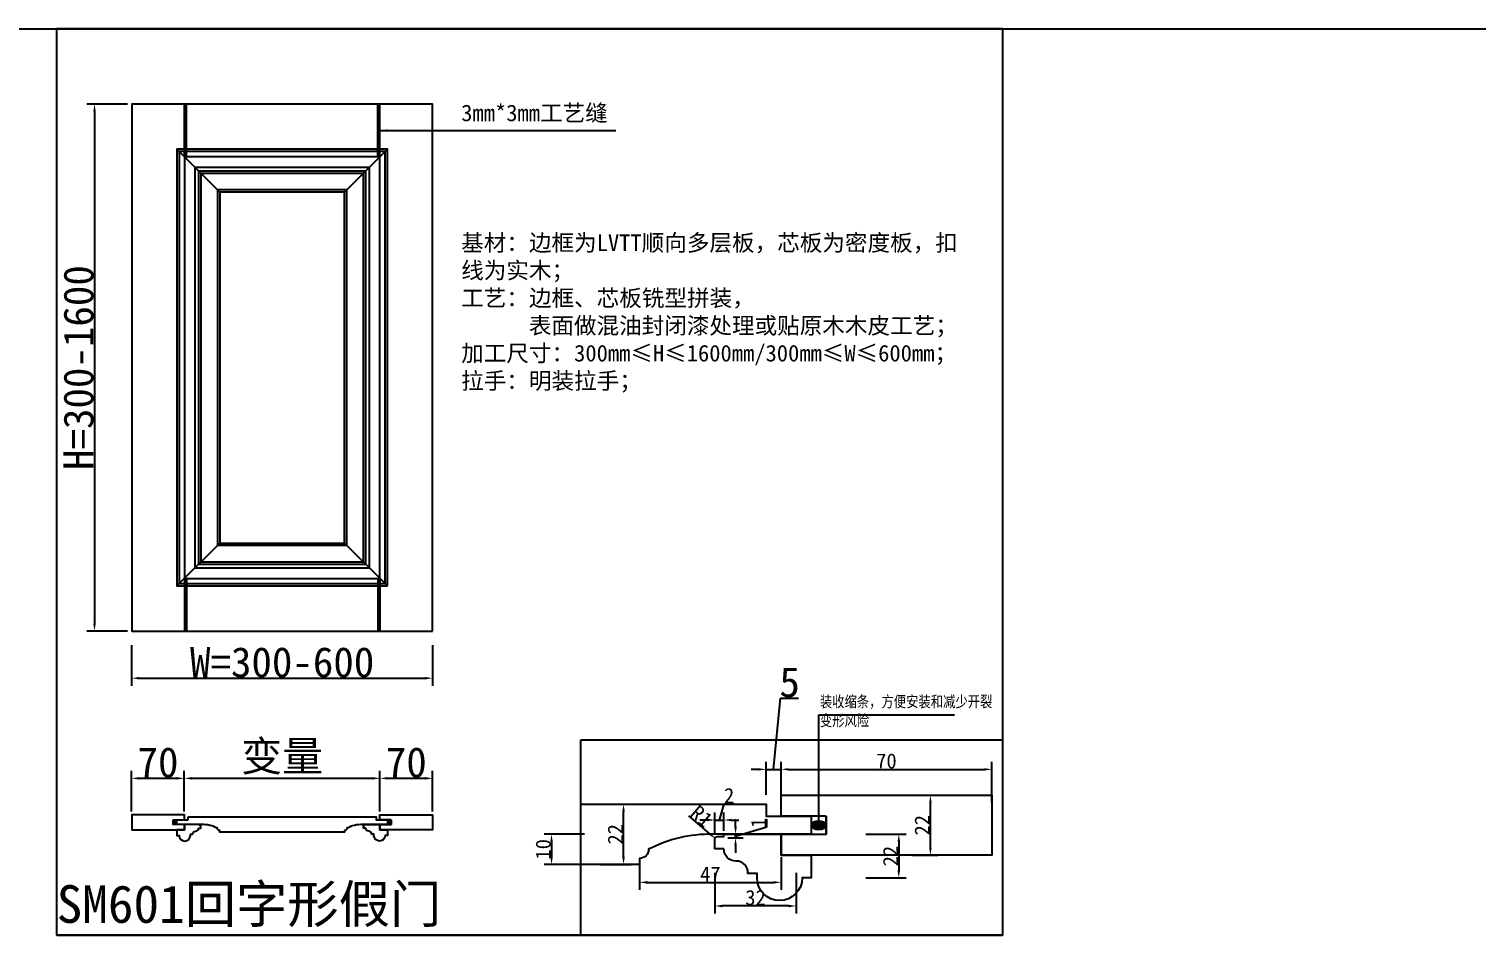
# Model space of a CAD drawing. Header units: millimetres. Extents: x 85186 to 129000, y -77269 to -36327.
# Drawn here: x 97553 to 99476, y -47209 to -46005 of the extents above; entities that cross this region are included whole.
import ezdxf

# ---------------------------------------------------------------- set-up
doc = ezdxf.new("R2010")
doc.units = ezdxf.units.MM
doc.styles.add('KLF-1_宋体', font='SimSun.ttf')
doc.styles.get("Standard").update_dxf_attribs({"font": 'SimSun.ttf'})
doc.styles.add('ZB_宋体', font='SimSun.ttf')
doc.styles.add('宋体', font='SimSun.ttf', dxfattribs={"width": 0.8})
doc.dimstyles.new('客来福标注小', dxfattribs={"dimscale": 20, "dimtxt": 2, "dimasz": 0.5, "dimexe": 0.5, "dimexo": 0, "dimgap": 0.05, "dimtad": 1, "dimdec": 0, "dimzin": 0, "dimdsep": 46, "dimtxsty": 'Standard', "dimcen": 0, "dimclrd": 256, "dimclre": 256, "dimclrt": 256, "dimadec": 0, "dimazin": 0, "dimtfac": 1, "dimtdec": 0, "dimtofl": 0, "dimtmove": 1, "dimatfit": 3, "dimfxl": 2.2, "dimfxlon": 1, "dimtolj": 1, "dimtzin": 0, "dimarcsym": 0})

# ---------------------------------------------------------------- blocks, each defined once
blk = doc.blocks.new('*D2229')
at = {"lineweight": -2, "transparency": 16777216}
for p, q in [((97689.4, -46823.8), (97689.4, -46877.8)), ((98089.4, -46823.8), (98089.4, -46877.8)), ((97699.4, -46867.8), (98079.4, -46867.8))]:
    blk.add_line(p, q, dxfattribs=at)
at = {"transparency": 16777216}
for points in [[(97699.4, -46866.2), (97699.4, -46869.5), (97689.4, -46867.8)], [(98079.4, -46866.2), (98079.4, -46869.5), (98089.4, -46867.8)]]:
    blk.add_solid(points, dxfattribs=at)
at = {"layer": 'Defpoints', "color": 0, "transparency": 16777216}
for p in [(97689.4, -46805.2), (98089.4, -46805.2), (98089.4, -46867.8)]:
    blk.add_point(p, dxfattribs=at)
at = {"transparency": 16777216, "insert": (97889.4, -46846.8), "char_height": 40, "attachment_point": 5, "style": 'KLF-1_宋体'}
blk.add_mtext('\\A1;W=300-600', dxfattribs=at)
blk = doc.blocks.new('*D2230')
at = {"lineweight": -2, "transparency": 16777216}
for p, q in [((97684, -46105.2), (97630, -46105.2)), ((97640, -46115.2), (97640, -46795.2)), ((97684, -46805.2), (97630, -46805.2))]:
    blk.add_line(p, q, dxfattribs=at)
at = {"transparency": 16777216}
for points in [[(97638.4, -46115.2), (97641.7, -46115.2), (97640, -46105.2)], [(97638.4, -46795.2), (97641.7, -46795.2), (97640, -46805.2)]]:
    blk.add_solid(points, dxfattribs=at)
at = {"layer": 'Defpoints', "color": 0, "transparency": 16777216}
for p in [(97689.4, -46105.2), (97640, -46805.2), (97689.4, -46805.2)]:
    blk.add_point(p, dxfattribs=at)
at = {"transparency": 16777216, "insert": (97619, -46455.2), "char_height": 40, "attachment_point": 5, "rotation": 90, "style": 'KLF-1_宋体'}
blk.add_mtext('\\A1;H=300-1600', dxfattribs=at)
blk = doc.blocks.new('*D2231')
at = {"lineweight": -2, "transparency": 16777216}
for p, q in [((97689.4, -47044.8), (97689.4, -46990.8)), ((97699.4, -47000.8), (97749.4, -47000.8)), ((97759.4, -47044.8), (97759.4, -46990.8))]:
    blk.add_line(p, q, dxfattribs=at)
at = {"transparency": 16777216}
for points in [[(97699.4, -46999.2), (97699.4, -47002.5), (97689.4, -47000.8)], [(97749.4, -46999.2), (97749.4, -47002.5), (97759.4, -47000.8)]]:
    blk.add_solid(points, dxfattribs=at)
at = {"layer": 'Defpoints', "color": 0, "transparency": 16777216}
for p in [(97759.4, -47000.8), (97689.4, -47049.2), (97759.4, -47049.2)]:
    blk.add_point(p, dxfattribs=at)
at = {"transparency": 16777216, "insert": (97724.4, -46979.8), "char_height": 40, "attachment_point": 5, "style": 'KLF-1_宋体'}
blk.add_mtext('\\A1;70', dxfattribs=at)
blk = doc.blocks.new('*D2232')
at = {"lineweight": -2, "transparency": 16777216}
for p, q in [((97759.4, -47044.8), (97759.4, -46990.8)), ((97769.4, -47000.8), (98009.4, -47000.8)), ((98019.4, -47044.8), (98019.4, -46990.8))]:
    blk.add_line(p, q, dxfattribs=at)
at = {"transparency": 16777216}
for points in [[(97769.4, -46999.2), (97769.4, -47002.5), (97759.4, -47000.8)], [(98009.4, -46999.2), (98009.4, -47002.5), (98019.4, -47000.8)]]:
    blk.add_solid(points, dxfattribs=at)
at = {"layer": 'Defpoints', "color": 0, "transparency": 16777216}
for p in [(98019.4, -47000.8), (97759.4, -47049.2), (98019.4, -47049.2)]:
    blk.add_point(p, dxfattribs=at)
at = {"transparency": 16777216, "insert": (97889.4, -46973.6), "char_height": 40, "attachment_point": 5, "style": 'KLF-1_宋体'}
blk.add_mtext('\\A1;变量', dxfattribs=at)
blk = doc.blocks.new('*D2233')
at = {"lineweight": -2, "transparency": 16777216}
for p, q in [((98019.4, -47044.8), (98019.4, -46990.8)), ((98029.4, -47000.8), (98079.4, -47000.8)), ((98089.4, -47044.8), (98089.4, -46990.8))]:
    blk.add_line(p, q, dxfattribs=at)
at = {"transparency": 16777216}
for points in [[(98029.4, -46999.2), (98029.4, -47002.5), (98019.4, -47000.8)], [(98079.4, -46999.2), (98079.4, -47002.5), (98089.4, -47000.8)]]:
    blk.add_solid(points, dxfattribs=at)
at = {"layer": 'Defpoints', "color": 0, "transparency": 16777216}
for p in [(98089.4, -47000.8), (98019.4, -47049.2), (98089.4, -47049.2)]:
    blk.add_point(p, dxfattribs=at)
at = {"transparency": 16777216, "insert": (98054.4, -46979.8), "char_height": 40, "attachment_point": 5, "style": 'KLF-1_宋体'}
blk.add_mtext('\\A1;70', dxfattribs=at)
blk = doc.blocks.new('*D2234')
at = {"lineweight": -2, "transparency": 16777216}
for p, q in [((98664.9, -47075.1), (98718.9, -47075.1)), ((98708.9, -47085.1), (98708.9, -47123.1)), ((98664.9, -47133.1), (98718.9, -47133.1))]:
    blk.add_line(p, q, dxfattribs=at)
at = {"transparency": 16777216}
for points in [[(98707.2, -47085.1), (98710.6, -47085.1), (98708.9, -47075.1)], [(98707.2, -47123.1), (98710.6, -47123.1), (98708.9, -47133.1)]]:
    blk.add_solid(points, dxfattribs=at)
at = {"layer": 'Defpoints', "color": 0, "transparency": 16777216}
for p in [(98537.5, -47075.1), (98586.5, -47133.1), (98708.9, -47133.1)]:
    blk.add_point(p, dxfattribs=at)
at = {"transparency": 16777216, "insert": (98697.9, -47104.1), "char_height": 40, "attachment_point": 5, "rotation": 90, "style": 'KLF-1_宋体'}
blk.add_mtext('\\A1;{\\H0.5x;22}', dxfattribs=at)
blk = doc.blocks.new('*D2235')
at = {"lineweight": -2, "transparency": 16777216}
for p, q in [((98464.5, -47126.4), (98464.5, -47180.4)), ((98572.5, -47126.4), (98572.5, -47180.4)), ((98562.5, -47170.4), (98474.5, -47170.4))]:
    blk.add_line(p, q, dxfattribs=at)
at = {"transparency": 16777216}
for points in [[(98474.5, -47168.7), (98474.5, -47172.1), (98464.5, -47170.4)], [(98562.5, -47168.7), (98562.5, -47172.1), (98572.5, -47170.4)]]:
    blk.add_solid(points, dxfattribs=at)
at = {"layer": 'Defpoints', "color": 0, "transparency": 16777216}
for p in [(98464.5, -47087.8), (98572.5, -47103.1), (98464.5, -47170.4)]:
    blk.add_point(p, dxfattribs=at)
at = {"transparency": 16777216, "insert": (98518.5, -47159.4), "char_height": 40, "attachment_point": 5, "style": 'KLF-1_宋体'}
blk.add_mtext('\\A1;{\\H0.5x;32}', dxfattribs=at)
blk = doc.blocks.new('*D2283')
at = {"lineweight": -2, "transparency": 16777216}
for p, q in [((98726.9, -47023.1), (98760.9, -47023.1)), ((98750.9, -47093.1), (98750.9, -47033.1)), ((98726.9, -47103.1), (98760.9, -47103.1))]:
    blk.add_line(p, q, dxfattribs=at)
at = {"transparency": 16777216}
for points in [[(98749.3, -47033.1), (98752.6, -47033.1), (98750.9, -47023.1)], [(98749.3, -47093.1), (98752.6, -47093.1), (98750.9, -47103.1)]]:
    blk.add_solid(points, dxfattribs=at)
at = {"layer": 'Defpoints', "color": 0, "transparency": 16777216}
for p in [(98726.9, -47023.1), (98750.9, -47023.1), (98726.9, -47103.1)]:
    blk.add_point(p, dxfattribs=at)
at = {"transparency": 16777216, "insert": (98739.9, -47063.1), "char_height": 40, "attachment_point": 5, "rotation": 90, "style": 'KLF-1_宋体'}
blk.add_mtext('\\A1;{\\H0.5x;22}', dxfattribs=at)
blk = doc.blocks.new('*D2284')
at = {"lineweight": -2, "transparency": 16777216}
for p, q in [((98552.5, -47032.9), (98552.5, -46978.9)), ((98832.5, -47032.9), (98832.5, -46978.9)), ((98562.5, -46988.9), (98822.5, -46988.9))]:
    blk.add_line(p, q, dxfattribs=at)
at = {"transparency": 16777216}
for points in [[(98562.5, -46987.3), (98562.5, -46990.6), (98552.5, -46988.9)], [(98822.5, -46987.3), (98822.5, -46990.6), (98832.5, -46988.9)]]:
    blk.add_solid(points, dxfattribs=at)
at = {"layer": 'Defpoints', "color": 0, "transparency": 16777216}
for p in [(98832.5, -46988.9), (98552.5, -47099.4), (98832.5, -47099.4)]:
    blk.add_point(p, dxfattribs=at)
at = {"transparency": 16777216, "insert": (98692.5, -46977.9), "char_height": 40, "attachment_point": 5, "style": 'KLF-1_宋体'}
blk.add_mtext('\\A1;{\\H0.5x;70}', dxfattribs=at)
blk = doc.blocks.new('*D2285')
at = {"lineweight": -2, "transparency": 16777216}
for p, q in [((98542.5, -46988.9), (98551.9, -46894.3)), ((98551.9, -46894.3), (98575.6, -46894.3)), ((98532.5, -47022.6), (98532.5, -46978.9)), ((98552.5, -47024.6), (98552.5, -46978.9)), ((98522.5, -46988.9), (98512.5, -46988.9)), ((98532.5, -46988.9), (98552.5, -46988.9)), ((98562.5, -46988.9), (98572.5, -46988.9))]:
    blk.add_line(p, q, dxfattribs=at)
at = {"transparency": 16777216}
for points in [[(98522.5, -46987.3), (98522.5, -46990.6), (98532.5, -46988.9)], [(98562.5, -46987.3), (98562.5, -46990.6), (98552.5, -46988.9)]]:
    blk.add_solid(points, dxfattribs=at)
at = {"layer": 'Defpoints', "color": 0, "transparency": 16777216}
for p in [(98552.5, -46988.9), (98532.5, -47022.6), (98552.5, -47024.6)]:
    blk.add_point(p, dxfattribs=at)
at = {"transparency": 16777216, "insert": (98563.8, -46873.3), "char_height": 40, "attachment_point": 5, "style": 'KLF-1_宋体'}
blk.add_mtext('\\A1;5', dxfattribs=at)
blk = doc.blocks.new('*D2286')
at = {"lineweight": -2, "transparency": 16777216}
for p, q in [((98312.4, -47035.1), (98353.1, -47035.1)), ((98343.1, -47105.1), (98343.1, -47045.1)), ((98312.4, -47115.1), (98353.1, -47115.1))]:
    blk.add_line(p, q, dxfattribs=at)
at = {"transparency": 16777216}
for points in [[(98341.4, -47045.1), (98344.8, -47045.1), (98343.1, -47035.1)], [(98341.4, -47105.1), (98344.8, -47105.1), (98343.1, -47115.1)]]:
    blk.add_solid(points, dxfattribs=at)
at = {"layer": 'Defpoints', "color": 0, "transparency": 16777216}
for p in [(98312.4, -47035.1), (98343.1, -47035.1), (98312.4, -47115.1)]:
    blk.add_point(p, dxfattribs=at)
at = {"transparency": 16777216, "insert": (98332.1, -47075.1), "char_height": 40, "attachment_point": 5, "rotation": 90, "style": 'ZB_宋体'}
blk.add_mtext('\\A1;{\\H0.5x;22}', dxfattribs=at)
blk = doc.blocks.new('*D2287')
at = {"lineweight": -2, "transparency": 16777216}
for p, q in [((98364.5, -47113.4), (98364.5, -47149)), ((98552.5, -47105.4), (98552.5, -47149)), ((98374.5, -47139), (98542.5, -47139))]:
    blk.add_line(p, q, dxfattribs=at)
at = {"transparency": 16777216}
for points in [[(98374.5, -47137.3), (98374.5, -47140.7), (98364.5, -47139)], [(98542.5, -47137.3), (98542.5, -47140.7), (98552.5, -47139)]]:
    blk.add_solid(points, dxfattribs=at)
at = {"layer": 'Defpoints', "color": 0, "transparency": 16777216}
for p in [(98364.5, -47113.4), (98552.5, -47105.4), (98552.5, -47139)]:
    blk.add_point(p, dxfattribs=at)
at = {"transparency": 16777216, "insert": (98458.5, -47128), "char_height": 40, "attachment_point": 5, "style": 'KLF-1_宋体'}
blk.add_mtext('\\A1;{\\H0.5x;47}', dxfattribs=at)
blk = doc.blocks.new('*D2288')
at = {"lineweight": -2, "transparency": 16777216}
for p, q in [((98291.4, -47075.1), (98237.4, -47075.1)), ((98247.4, -47085.1), (98247.4, -47105.1)), ((98291.4, -47115.1), (98237.4, -47115.1))]:
    blk.add_line(p, q, dxfattribs=at)
at = {"transparency": 16777216}
for points in [[(98245.7, -47085.1), (98249.1, -47085.1), (98247.4, -47075.1)], [(98245.7, -47105.1), (98249.1, -47105.1), (98247.4, -47115.1)]]:
    blk.add_solid(points, dxfattribs=at)
at = {"layer": 'Defpoints', "color": 0, "transparency": 16777216}
for p in [(98552.5, -47075.1), (98247.4, -47115.1), (98350.5, -47115.1)]:
    blk.add_point(p, dxfattribs=at)
at = {"transparency": 16777216, "insert": (98236.4, -47095.1), "char_height": 40, "attachment_point": 5, "rotation": 90, "style": 'KLF-1_宋体'}
blk.add_mtext('\\A1;{\\H0.5x;10}', dxfattribs=at)
blk = doc.blocks.new('*D2312')
at = {"lineweight": -2, "transparency": 16777216}
blk.add_line((98429.5, -47050.8), (98457.5, -47074.6), dxfattribs=at)
at = {"transparency": 16777216}
blk.add_solid([(98458.6, -47073.3), (98456.5, -47075.9), (98465.2, -47081.1)], dxfattribs=at)
at = {"layer": 'Defpoints', "color": 0, "transparency": 16777216}
for p in [(98465.2, -47081.1), (98467.5, -47083)]:
    blk.add_point(p, dxfattribs=at)
at = {"transparency": 16777216, "insert": (98446.8, -47051.1), "char_height": 40, "attachment_point": 5, "rotation": 319.7282, "style": 'ZB_宋体'}
blk.add_mtext('\\A1;{\\H0.5x;R1}', dxfattribs=at)
blk = doc.blocks.new('*D2313')
at = {"lineweight": -2, "transparency": 16777216}
for p, q in [((98470.5, -47056.2), (98476.9, -47034.7)), ((98476.9, -47034.7), (98490, -47034.7)), ((98454.5, -47056.2), (98444.5, -47056.2)), ((98464.5, -47075.6), (98464.5, -47046.2)), ((98464.5, -47056.2), (98476.5, -47056.2)), ((98476.5, -47070.7), (98476.5, -47046.2)), ((98486.5, -47056.2), (98496.5, -47056.2))]:
    blk.add_line(p, q, dxfattribs=at)
at = {"transparency": 16777216}
for points in [[(98454.5, -47054.5), (98454.5, -47057.8), (98464.5, -47056.2)], [(98486.5, -47054.5), (98486.5, -47057.8), (98476.5, -47056.2)]]:
    blk.add_solid(points, dxfattribs=at)
at = {"layer": 'Defpoints', "color": 0, "transparency": 16777216}
for p in [(98476.5, -47056.2), (98464.5, -47075.6), (98476.5, -47070.7)]:
    blk.add_point(p, dxfattribs=at)
at = {"transparency": 16777216, "insert": (98483.4, -47023.7), "char_height": 40, "attachment_point": 5, "style": 'KLF-1_宋体'}
blk.add_mtext('\\A1;{\\H0.5x;2}', dxfattribs=at)
blk = doc.blocks.new('*D2314')
at = {"lineweight": -2, "transparency": 16777216}
for p, q in [((98492, -47065.1), (98492, -47055.1)), ((98533.5, -47065.1), (98533.5, -47055)), ((98481.7, -47075.1), (98502, -47075.1)), ((98492, -47077.6), (98533.5, -47065.1)), ((98492, -47080), (98492, -47075.1)), ((98481.7, -47080), (98502, -47080)), ((98492, -47090), (98492, -47100))]:
    blk.add_line(p, q, dxfattribs=at)
at = {"transparency": 16777216}
for points in [[(98490.3, -47065.1), (98493.6, -47065.1), (98492, -47075.1)], [(98490.3, -47090), (98493.6, -47090), (98492, -47080)]]:
    blk.add_solid(points, dxfattribs=at)
at = {"layer": 'Defpoints', "color": 0, "transparency": 16777216}
for p in [(98481.7, -47075.1), (98492, -47075.1), (98481.7, -47080)]:
    blk.add_point(p, dxfattribs=at)
at = {"transparency": 16777216, "insert": (98522.5, -47060), "char_height": 40, "attachment_point": 5, "rotation": 90, "style": 'KLF-1_宋体'}
blk.add_mtext('\\A1;{\\H0.5x;1}', dxfattribs=at)

msp = doc.modelspace()

# ---------------------------------------------------------------- hatches: boundary and pattern name
h = msp.add_hatch(color=256)
edge = h.paths.add_edge_path()
edge.add_ellipse((97746.917, -47059.157), major_axis=(-2.5, 0), ratio=0.54947899, start_angle=0, end_angle=360)
h = msp.add_hatch(color=256)
edge = h.paths.add_edge_path()
edge.add_ellipse((98031.917, -47059.157), major_axis=(2.5, 0), ratio=0.54947899, start_angle=0, end_angle=360, ccw=False)
h = msp.add_hatch(color=256)
edge = h.paths.add_edge_path()
edge.add_ellipse((98602.467, -47063.105), major_axis=(10, 0), ratio=0.54947899, start_angle=0, end_angle=360, ccw=False)

# ---------------------------------------------------------------- linework, layer by layer
for p, q in [((85318.615, -46005.375), (128999.726, -46005.375)), ((98846.916, -46005.375), (97589.792, -46005.375)), ((97589.792, -46005.375), (98846.916, -46005.375)), ((98135.576, -46005.375), (97804.417, -46005.375)), ((98273.686, -46005.375), (98135.576, -46005.375)), ((98135.576, -46005.375), (98612.715, -46005.375)), ((98612.715, -46005.375), (98273.686, -46005.375)), ((98846.916, -46005.375), (98612.715, -46005.375)), ((98846.916, -46005.375), (98612.715, -46005.375)), ((97759.417, -46175.234), (97759.417, -46105.234)), ((97762.417, -46175.234), (97762.417, -46105.234)), ((98016.417, -46175.234), (98016.417, -46105.234)), ((98019.417, -46175.234), (98019.417, -46105.234)), ((97806.417, -46222.234), (97749.417, -46165.234)), ((97972.417, -46222.234), (98029.417, -46165.234)), ((97806.417, -46688.234), (97749.417, -46745.234)), ((97972.417, -46688.234), (98029.417, -46745.234)), ((97759.417, -46735.234), (97759.417, -46805.234)), ((97762.417, -46735.234), (97762.417, -46805.234)), ((98016.417, -46735.234), (98016.417, -46805.234)), ((98019.417, -46735.234), (98019.417, -46805.234)), ((97764.417, -47056.157), (97764.417, -47052.157)), ((97589.792, -47208.998), (98846.916, -47208.998))]:
    msp.add_line(p, q)
at = {"color": 3}
for p in [(97589.792, -47208.998), (98846.916, -46005.375)]:
    msp.add_line(p, (97589.792, -46005.375), dxfattribs=at)
at = {"color": 0}
msp.add_line((98846.916, -46005.375), (98846.916, -47208.998), dxfattribs=at)
msp.add_lwpolyline([(97589.792, -46005.375), (98846.916, -46005.375), (98846.916, -47208.998), (97589.792, -47208.998)], close=True, dxfattribs=at)
for points in [[(98089.417, -46805.234), (98089.417, -46105.234), (97689.417, -46105.234), (97689.417, -46805.234)], [(98029.417, -46745.234), (98029.417, -46165.234), (97749.417, -46165.234), (97749.417, -46745.234)], [(98019.417, -46735.234), (98019.417, -46175.234), (97759.417, -46175.234), (97759.417, -46735.234)], [(97997.417, -46713.234), (97997.417, -46197.234), (97781.417, -46197.234), (97781.417, -46713.234)], [(97972.417, -46688.234), (97972.417, -46222.234), (97806.417, -46222.234), (97806.417, -46688.234)], [(98286.381, -46949.637), (98846.916, -46949.637), (98846.916, -47208.998), (98286.381, -47208.998)], [(98612.467, -47051.105), (98552.467, -47051.105), (98552.467, -47023.105), (98832.467, -47023.105), (98832.467, -47103.105), (98552.467, -47103.105), (98552.467, -47075.105), (98612.467, -47075.105)], [(97744.417, -47056.157), (97759.417, -47056.157), (97759.417, -47049.157), (97689.417, -47049.157), (97689.417, -47069.157), (97759.417, -47069.157), (97759.417, -47062.157), (97744.417, -47062.157)], [(98034.417, -47056.157), (98019.417, -47056.157), (98019.417, -47049.157), (98089.417, -47049.157), (98089.417, -47069.157), (98019.417, -47069.157), (98019.417, -47062.157), (98034.417, -47062.157)]]:
    msp.add_lwpolyline(points, close=True)
at = {"color": 252}
for points in [[(98026.417, -46742.234), (98026.417, -46168.234), (97752.417, -46168.234), (97752.417, -46742.234)], [(98005.417, -46721.234), (98005.417, -46189.234), (97773.417, -46189.234), (97773.417, -46721.234)], [(98000.417, -46716.234), (98000.417, -46194.234), (97778.417, -46194.234), (97778.417, -46716.234)], [(97975.417, -46691.234), (97975.417, -46219.234), (97803.417, -46219.234), (97803.417, -46691.234)]]:
    msp.add_lwpolyline(points, close=True, dxfattribs=at)
for points in [[(98286.381, -47035.105), (98532.467, -47035.105), (98532.467, -47051.105), (98592.467, -47051.105), (98592.467, -47075.105), (98461.138, -47075.105, 0.12503523), (98376.467, -47095.105), (98376.467, -47095.105, -0.41421356), (98364.467, -47107.105), (98364.467, -47115.105), (98286.381, -47115.105)], [(97764.417, -47052.157), (98014.417, -47052.157), (98014.417, -47056.157), (98029.417, -47056.157), (98029.417, -47062.157), (97996.585, -47062.157, 0.12503523), (97975.417, -47067.157), (97975.417, -47067.157, -0.41421356), (97972.417, -47070.157), (97972.417, -47072.157), (97806.417, -47072.157), (97806.417, -47070.157, -0.41421356), (97803.417, -47067.157), (97803.417, -47067.157, 0.12503523), (97782.25, -47062.157), (97749.417, -47062.157), (97749.417, -47056.157), (97764.417, -47056.157)]]:
    msp.add_lwpolyline(points, format="xyb")
for points in [[(98034.417, -47056.157), (98034.417, -47062.157)], [(98612.467, -47051.105), (98612.467, -47075.105)]]:
    msp.add_lwpolyline(points)
for points in [[(97778.417, -47066.957), (97781.417, -47066.957), (97781.417, -47063.957, 0.41421356), (97780.417, -47062.957), (97779.417, -47062.957), (97779.417, -47062.157), (97759.417, -47062.157), (97759.417, -47069.157), (97749.417, -47069.157), (97749.417, -47076.657), (97752.417, -47076.657, 1), (97767.417, -47076.657), (97767.417, -47075.157), (97770.417, -47075.157, -0.43700656), (97774.417, -47071.057, 0.43700656)], [(98000.417, -47066.957), (97997.417, -47066.957), (97997.417, -47063.957, -0.41421356), (97998.417, -47062.957), (97999.417, -47062.957), (97999.417, -47062.157), (98019.417, -47062.157), (98019.417, -47069.157), (98029.417, -47069.157), (98029.417, -47076.657), (98026.417, -47076.657, -1), (98011.417, -47076.657), (98011.417, -47075.157), (98008.417, -47075.157, 0.43700656), (98004.417, -47071.057, -0.43700656)], [(98476.467, -47094.305), (98464.467, -47094.305), (98464.467, -47081.305, -0.41421356), (98467.467, -47078.305), (98476.467, -47078.305), (98476.467, -47075.105), (98552.467, -47075.105), (98552.467, -47103.105), (98592.467, -47103.105), (98592.467, -47133.105), (98580.467, -47133.105, -1), (98520.467, -47133.105), (98520.467, -47127.105), (98508.467, -47127.105, 0.43700656), (98492.467, -47110.705, -0.43700656)]]:
    msp.add_lwpolyline(points, format="xyb", close=True)
msp.add_ellipse((97746.917, -47059.157), major_axis=(-2.5, 0), ratio=0.54947899)
at = {"extrusion": (0, 0, -1)}
for centre, major_axis in [((98031.917, -47059.157), (2.5, 0)), ((98602.467, -47063.105), (10, 0))]:
    msp.add_ellipse(centre, major_axis=major_axis, ratio=0.54947899, dxfattribs=at)

# ---------------------------------------------------------------- texts
at = {"lineweight": 25, "attachment_point": 1}
for s, insert, char_height, width, style in [('3mm*3mm工艺缝', (98127.352, -46105.875), 22, 652.72448, 'ZB_宋体'), ('基材：边框为{\\C4;LVTT顺向多层板}，芯板为密度板，扣线为实木；\\P工艺：边框、芯板铣型拼装，\\P      表面做混油封闭漆处理或贴原木木皮工艺；\\P加工尺寸：300mm≤H≤1600mm/300mm≤W≤600mm；\\P拉手：明装拉手；', (98127.352, -46278.354), 22, 678.40747, 'ZB_宋体'), ('SM601回字形假门', (97589.792, -47142.796), 50, 6766.6201, 'KLF-1_宋体')]:
    msp.add_mtext(s, dxfattribs=dict(at, insert=insert, char_height=char_height, width=width, style=style))
at = {"color": 0, "insert": (98604.09, -46891.352), "char_height": 15, "width": 238.48492, "attachment_point": 1, "style": '宋体'}
msp.add_mtext('装收缩条，方便安装和减少开裂变形风险', dxfattribs=at)

# ---------------------------------------------------------------- dimensions: what is measured, and where the dimension line sits
at = {"color": 0}
for base, p1, p2, text, override, picture, middle in [((97640.038, -46805.234), (97689.417, -46105.234), (97689.417, -46805.234), 'H=300-1600', {"dimtxsty": 'KLF-1_宋体'}, '*D2230', (97619.038, -46455.234)), ((98343.105, -47035.105), (98312.408, -47115.105), (98312.408, -47035.105), '{\\H0.5x;22}', {"dimtxsty": 'ZB_宋体', "dimfxl": 5, "dimarcsym": 1}, '*D2286', (98332.105, -47075.105)), ((98750.935, -47023.105), (98726.857, -47103.105), (98726.857, -47023.105), '{\\H0.5x;22}', {"dimtxsty": 'KLF-1_宋体'}, '*D2283', (98739.935, -47063.105)), ((98491.971, -47075.105), (98481.655, -47080.022), (98481.655, -47075.105), '{\\H0.5x;1}', {"dimtxsty": 'KLF-1_宋体'}, '*D2314', (98522.471, -47064.113)), ((98247.405, -47115.105), (98552.467, -47075.105), (98350.548, -47115.105), '{\\H0.5x;10}', {"dimtxsty": 'KLF-1_宋体'}, '*D2288', (98236.405, -47095.105)), ((98708.914, -47133.105), (98537.508, -47075.105), (98586.467, -47133.105), '{\\H0.5x;22}', {"dimtxsty": 'KLF-1_宋体'}, '*D2234', (98697.914, -47104.105))]:
    dim = msp.add_linear_dim(base=base, p1=p1, p2=p2, angle=90, text=text, dimstyle='客来福标注小', override=override, dxfattribs=at)
    dim.commit()
    dim.dimension.update_dxf_attribs({"geometry": picture, "text_midpoint": middle})
for base, p1, p2, text, picture, middle in [((98089.417, -46867.834), (97689.417, -46805.234), (98089.417, -46805.234), 'W=300-600', '*D2229', (97889.417, -46846.834)), ((98019.417, -47000.848), (97759.417, -47049.157), (98019.417, -47049.157), '变量', '*D2232', (97889.417, -46973.592)), ((98832.467, -46988.917), (98552.467, -47099.405), (98832.467, -47099.405), '{\\H0.5x;70}', '*D2284', (98692.467, -46977.917)), ((98476.467, -47056.172), (98464.467, -47075.558), (98476.467, -47070.743), '{\\H0.5x;2}', '*D2313', (98477.917, -47023.672)), ((98464.467, -47170.405), (98572.467, -47103.105), (98464.467, -47087.805), '{\\H0.5x;32}', '*D2235', (98518.467, -47159.405)), ((98552.467, -47138.987), (98364.467, -47113.409), (98552.467, -47105.409), '{\\H0.5x;47}', '*D2287', (98458.467, -47127.987))]:
    dim = msp.add_linear_dim(base=base, p1=p1, p2=p2, text=text, dimstyle='客来福标注小', override={"dimtxsty": 'KLF-1_宋体'}, dxfattribs=at)
    dim.commit()
    dim.dimension.update_dxf_attribs({"geometry": picture, "text_midpoint": middle})
dim = msp.add_linear_dim(base=(98552.467, -46988.917), p1=(98532.467, -47022.615), p2=(98552.467, -47024.615), text='5', dimstyle='客来福标注小', override={"dimtxsty": 'KLF-1_宋体'}, dxfattribs=at)
dim.commit()
dim.dimension.update_dxf_attribs({"geometry": '*D2285', "text_midpoint": (98552.917, -46894.331), "dimtype": 160})
for base, p1, p2, picture, middle in [((97759.417, -47000.848), (97689.417, -47049.157), (97759.417, -47049.157), '*D2231', (97724.417, -46979.848)), ((98089.417, -47000.848), (98019.417, -47049.157), (98089.417, -47049.157), '*D2233', (98054.417, -46979.848))]:
    dim = msp.add_linear_dim(base=base, p1=p1, p2=p2, dimstyle='客来福标注小', override={"dimtxsty": 'KLF-1_宋体'}, dxfattribs=at)
    dim.commit()
    dim.dimension.update_dxf_attribs({"geometry": picture, "text_midpoint": middle})
dim = msp.add_radius_dim(center=(98467.467, -47083.022), mpoint=(98465.178, -47081.083), text='{\\H0.5x;R1}', dimstyle='客来福标注小', override={"dimtxsty": 'ZB_宋体', "dimfxl": 5, "dimarcsym": 1}, dxfattribs=at)
dim.commit()
dim.dimension.update_dxf_attribs({"geometry": '*D2312', "text_midpoint": (98446.803, -47051.098)})

# ---------------------------------------------------------------- leaders
for points in [[(98019.417, -46140.234), (98332.738, -46140.234)], [(98602.467, -47057.61), (98602.467, -46916.351), (98782.864, -46916.351)]]:
    msp.add_leader(points, dimstyle='客来福标注小', override={"dimgap": 0.05, "dimtad": 0, "dimfxl": 5, "dimarcsym": 1}, dxfattribs=at)

doc.saveas('drawing.dxf')
